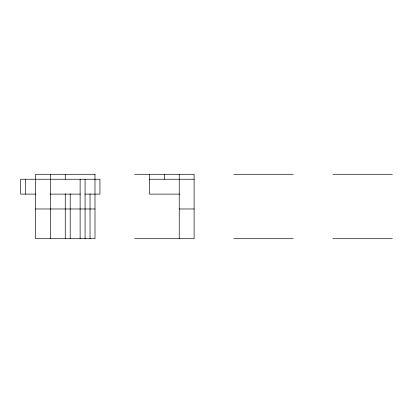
<?xml version="1.0" encoding="UTF-8"?>
<svg xmlns="http://www.w3.org/2000/svg" width="413" height="413" viewBox="0 0 413 413"><rect width="100%" height="100%" fill="white"/><g stroke="black" fill="none" stroke-linecap="round" stroke-linejoin="round"><path stroke-width="0.62" d="M134.638 174.286L194.11 174.286L194.11 238.714L134.638 238.714M233.758 174.286L293.23 174.286M332.878 174.286L392.35 174.286M149.506 179.242L194.11 179.242M35.833 194.11L20.65 194.11L20.65 179.242L99.946 179.242L99.946 194.11L84.866 194.11M50.071 194.11L80.437 194.11M179.665 194.11L149.506 194.11L149.506 174.286M35.518 208.978L94.99 208.978M179.242 208.978L194.11 208.978M233.758 238.714L293.23 238.714M332.878 238.714L392.35 238.714M179.242 174.286L179.242 238.714M164.374 174.286L164.374 179.242M90.034 193.795L90.034 238.714M85.078 179.242L85.078 238.714M80.122 179.242L80.122 238.714M70.21 193.795L70.21 238.714M65.254 174.286L65.254 179.242M65.254 193.795L65.254 238.714M50.386 174.286L50.386 238.714M25.606 179.242L25.606 194.11M94.99 174.286L35.518 174.286L35.518 238.714L94.99 238.714L94.99 174.286"/></g></svg>
